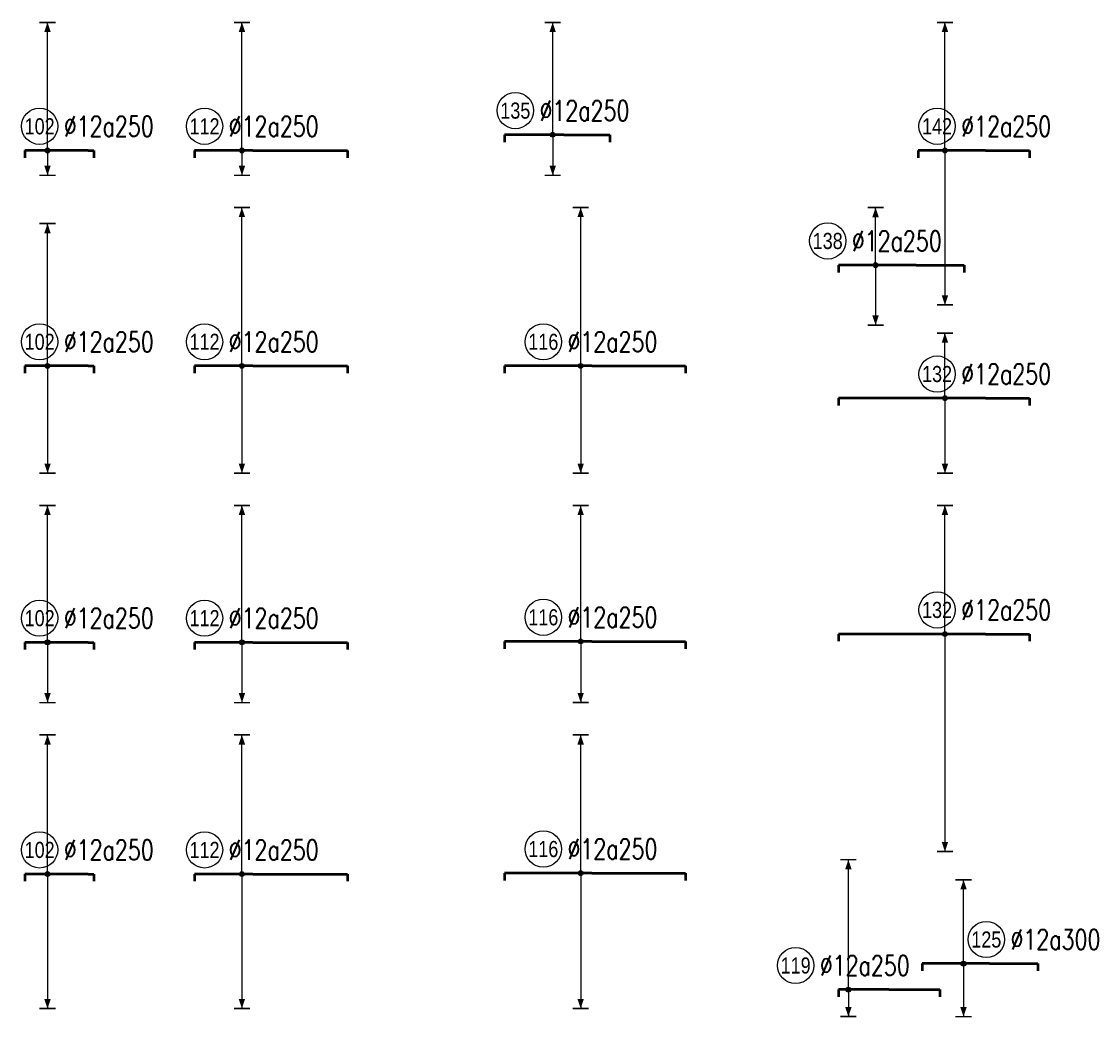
# Model space of a CAD drawing. Header units: millimetres. Extents: x -415354 to 883813, y -531490 to 486716.
# Drawn here: x 3350 to 30110, y -54620 to -29880 of the extents above; entities that cross this region are included whole.
import ezdxf
from ezdxf.enums import TextEntityAlignment as Align

# ---------------------------------------------------------------- set-up
doc = ezdxf.new("R2010")
doc.units = ezdxf.units.MM
doc.header["$MEASUREMENT"] = 0
for name, color, linetype, lineweight in [('NDC_S_DIM', 1, 'Continuous', 15), ('NDC_S_REBAR', 4, 'Continuous', 35), ('NDC_S_VN TEXT', 7, 'Continuous', 20)]:
    doc.layers.add(name, color=color, linetype=linetype, lineweight=lineweight)
doc.styles.add('ARIAL', font='arial.ttf', dxfattribs={"width": 0.8})
doc.styles.add('NDC_EN TXT', font='romans.shx', dxfattribs={"width": 0.8})

# ---------------------------------------------------------------- blocks, each defined once
blk = doc.blocks.new('*U188')
h = blk.add_hatch(color=6)
edge = h.paths.add_edge_path()
edge.add_arc((-5.03, 0), 0.3, 0, 360)
at = {"layer": 'NDC_S_DIM', "color": 8}
for q in [(-5.03, 15.91), (-5.03, -3.09)]:
    blk.add_line((-5.03, 0), q, dxfattribs=at)
for points in [[(-6.03, 15.91, 0.2, 0.2, 0), (-4.03, 15.91, 0, 0, 0)], [(-6.03, -3.09, 0.2, 0.2, 0), (-4.03, -3.09, 0, 0, 0)]]:
    blk.add_lwpolyline(points, format="xyseb", dxfattribs=at)
at = {"layer": 'NDC_S_DIM'}
blk.add_circle((-6.01, 3), 2.25, dxfattribs=at)
at = {"layer": 'NDC_S_DIM', "color": 6}
blk.add_circle((-5.03, 0), 0.3, dxfattribs=at)
at = {"layer": 'NDC_S_DIM', "color": 8}
for points in [[(-5.43, 14.71), (-5.03, 15.91), (-4.63, 14.71)], [(-5.43, -1.89), (-5.03, -3.09), (-4.63, -1.89)]]:
    blk.add_solid(points, dxfattribs=at)
at = {"layer": 'NDC_S_REBAR'}
for p, q in [((0, 0), (-7.86, 0)), ((-7.86, 0), (-7.86, -0.9)), ((0, 0), (0.74, 0)), ((0.74, 0), (0.74, -0.9)), ((-7.86, -0.9), (-7.86, -0.9)), ((0.74, -0.9), (0.74, -0.9))]:
    blk.add_line(p, q, dxfattribs=at)
at = {"layer": 'NDC_S_VN TEXT', "color": 3, "style": 'NDC_EN TXT', "width": 0.75}
blk.add_attdef('DKT', (-3.01, 1.75), '', height=2.5, dxfattribs=at)
at = {"layer": 'NDC_S_VN TEXT', "style": 'ARIAL', "width": 0.8}
blk.add_attdef('KHT', text='', height=2, dxfattribs=at).set_placement((-6.01, 3), align=Align.MIDDLE_CENTER)
blk = doc.blocks.new('*U187')
h = blk.add_hatch(color=6)
edge = h.paths.add_edge_path()
edge.add_arc((-1.37, 0), 0.3, 0, 360)
at = {"layer": 'NDC_S_DIM', "color": 8}
for q in [(-1.37, 15.91), (-1.37, -3.09)]:
    blk.add_line((-1.37, 0), q, dxfattribs=at)
for points in [[(-2.37, 15.91, 0.2, 0.2, 0), (-0.37, 15.91, 0, 0, 0)], [(-2.37, -3.09, 0.2, 0.2, 0), (-0.37, -3.09, 0, 0, 0)]]:
    blk.add_lwpolyline(points, format="xyseb", dxfattribs=at)
at = {"layer": 'NDC_S_DIM'}
blk.add_circle((-6.01, 3), 2.25, dxfattribs=at)
at = {"layer": 'NDC_S_DIM', "color": 6}
blk.add_circle((-1.37, 0), 0.3, dxfattribs=at)
at = {"layer": 'NDC_S_DIM', "color": 8}
for points in [[(-1.77, 14.71), (-1.37, 15.91), (-0.97, 14.71)], [(-1.77, -1.89), (-1.37, -3.09), (-0.97, -1.89)]]:
    blk.add_solid(points, dxfattribs=at)
at = {"layer": 'NDC_S_REBAR'}
for p, q in [((0, 0), (-7.25, 0)), ((-7.25, 0), (-7.25, -0.9)), ((0, 0), (11.75, 0)), ((11.75, 0), (11.75, -0.9)), ((-7.25, -0.9), (-7.25, -0.9)), ((11.75, -0.9), (11.75, -0.9))]:
    blk.add_line(p, q, dxfattribs=at)
at = {"layer": 'NDC_S_VN TEXT', "color": 3, "style": 'NDC_EN TXT', "width": 0.75}
blk.add_attdef('DKT', (-3.01, 1.75), '', height=2.5, dxfattribs=at)
at = {"layer": 'NDC_S_VN TEXT', "style": 'ARIAL', "width": 0.8}
blk.add_attdef('KHT', text='', height=2, dxfattribs=at).set_placement((-6.01, 3), align=Align.MIDDLE_CENTER)
blk = doc.blocks.new('*U189')
h = blk.add_hatch(color=6)
edge = h.paths.add_edge_path()
edge.add_arc((-1.37, 0), 0.3, 0, 360)
at = {"layer": 'NDC_S_DIM', "color": 8}
for q in [(-1.37, 13.96), (-1.37, -5.04)]:
    blk.add_line((-1.37, 0), q, dxfattribs=at)
for points in [[(-2.37, 13.96, 0.2, 0.2, 0), (-0.37, 13.96, 0, 0, 0)], [(-2.37, -5.04, 0.2, 0.2, 0), (-0.37, -5.04, 0, 0, 0)]]:
    blk.add_lwpolyline(points, format="xyseb", dxfattribs=at)
at = {"layer": 'NDC_S_DIM'}
blk.add_circle((-6.01, 3), 2.25, dxfattribs=at)
at = {"layer": 'NDC_S_DIM', "color": 6}
blk.add_circle((-1.37, 0), 0.3, dxfattribs=at)
at = {"layer": 'NDC_S_DIM', "color": 8}
for points in [[(-1.77, 12.76), (-1.37, 13.96), (-0.97, 12.76)], [(-1.77, -3.84), (-1.37, -5.04), (-0.97, -3.84)]]:
    blk.add_solid(points, dxfattribs=at)
at = {"layer": 'NDC_S_REBAR'}
for p, q in [((0, 0), (-7.36, 0)), ((-7.36, 0), (-7.36, -0.9)), ((0, 0), (5.74, 0)), ((5.74, 0), (5.74, -0.9)), ((-7.36, -0.9), (-7.36, -0.9)), ((5.74, -0.9), (5.74, -0.9))]:
    blk.add_line(p, q, dxfattribs=at)
at = {"layer": 'NDC_S_VN TEXT', "color": 3, "style": 'NDC_EN TXT', "width": 0.75}
blk.add_attdef('DKT', (-3.01, 1.75), '', height=2.5, dxfattribs=at)
at = {"layer": 'NDC_S_VN TEXT', "style": 'ARIAL', "width": 0.8}
blk.add_attdef('KHT', text='', height=2, dxfattribs=at).set_placement((-6.01, 3), align=Align.MIDDLE_CENTER)
blk = doc.blocks.new('*U192')
h = blk.add_hatch(color=6)
edge = h.paths.add_edge_path()
edge.add_arc((-5.03, 0), 0.3, 0, 360)
at = {"layer": 'NDC_S_DIM', "color": 8}
for q in [(-5.03, 15.91), (-5.03, -19.19)]:
    blk.add_line((-5.03, 0), q, dxfattribs=at)
for points in [[(-6.03, 15.91, 0.2, 0.2, 0), (-4.03, 15.91, 0, 0, 0)], [(-6.03, -19.19, 0.2, 0.2, 0), (-4.03, -19.19, 0, 0, 0)]]:
    blk.add_lwpolyline(points, format="xyseb", dxfattribs=at)
at = {"layer": 'NDC_S_DIM'}
blk.add_circle((-6.01, 3), 2.25, dxfattribs=at)
at = {"layer": 'NDC_S_DIM', "color": 6}
blk.add_circle((-5.03, 0), 0.3, dxfattribs=at)
at = {"layer": 'NDC_S_DIM', "color": 8}
for points in [[(-5.43, 14.71), (-5.03, 15.91), (-4.63, 14.71)], [(-5.43, -17.99), (-5.03, -19.19), (-4.63, -17.99)]]:
    blk.add_solid(points, dxfattribs=at)
at = {"layer": 'NDC_S_REBAR'}
for p, q in [((0, 0), (-8.36, 0)), ((-8.36, 0), (-8.36, -0.9)), ((0, 0), (5.47, 0)), ((5.47, 0), (5.47, -0.9)), ((-8.36, -0.9), (-8.36, -0.9)), ((5.47, -0.9), (5.47, -0.9))]:
    blk.add_line(p, q, dxfattribs=at)
at = {"layer": 'NDC_S_VN TEXT', "color": 3, "style": 'NDC_EN TXT', "width": 0.75}
blk.add_attdef('DKT', (-3.01, 1.75), '', height=2.5, dxfattribs=at)
at = {"layer": 'NDC_S_VN TEXT', "style": 'ARIAL', "width": 0.8}
blk.add_attdef('KHT', text='', height=2, dxfattribs=at).set_placement((-6.01, 3), align=Align.MIDDLE_CENTER)
blk = doc.blocks.new('*U199')
h = blk.add_hatch(color=6)
edge = h.paths.add_edge_path()
edge.add_arc((-5.03, 0), 0.3, 0, 360)
at = {"layer": 'NDC_S_DIM', "color": 8}
for q in [(-5.03, 17.68), (-5.03, -13.32)]:
    blk.add_line((-5.03, 0), q, dxfattribs=at)
for points in [[(-6.03, 17.68, 0.2, 0.2, 0), (-4.03, 17.68, 0, 0, 0)], [(-6.03, -13.32, 0.2, 0.2, 0), (-4.03, -13.32, 0, 0, 0)]]:
    blk.add_lwpolyline(points, format="xyseb", dxfattribs=at)
at = {"layer": 'NDC_S_DIM'}
blk.add_circle((-6.01, 3), 2.25, dxfattribs=at)
at = {"layer": 'NDC_S_DIM', "color": 6}
blk.add_circle((-5.03, 0), 0.3, dxfattribs=at)
at = {"layer": 'NDC_S_DIM', "color": 8}
for points in [[(-5.43, 16.48), (-5.03, 17.68), (-4.63, 16.48)], [(-5.43, -12.12), (-5.03, -13.32), (-4.63, -12.12)]]:
    blk.add_solid(points, dxfattribs=at)
at = {"layer": 'NDC_S_REBAR'}
for p, q in [((0, 0), (-7.86, 0)), ((-7.86, 0), (-7.86, -0.9)), ((0, 0), (0.74, 0)), ((0.74, 0), (0.74, -0.9)), ((-7.86, -0.9), (-7.86, -0.9)), ((0.74, -0.9), (0.74, -0.9))]:
    blk.add_line(p, q, dxfattribs=at)
at = {"layer": 'NDC_S_VN TEXT', "color": 3, "style": 'NDC_EN TXT', "width": 0.75}
blk.add_attdef('DKT', (-3.01, 1.75), '', height=2.5, dxfattribs=at)
at = {"layer": 'NDC_S_VN TEXT', "style": 'ARIAL', "width": 0.8}
blk.add_attdef('KHT', text='', height=2, dxfattribs=at).set_placement((-6.01, 3), align=Align.MIDDLE_CENTER)
blk = doc.blocks.new('*U201')
h = blk.add_hatch(color=6)
edge = h.paths.add_edge_path()
edge.add_arc((-1.37, 0), 0.3, 0, 360)
at = {"layer": 'NDC_S_DIM', "color": 8}
for q in [(-1.37, 19.68), (-1.37, -13.32)]:
    blk.add_line((-1.37, 0), q, dxfattribs=at)
for points in [[(-2.37, 19.68, 0.2, 0.2, 0), (-0.37, 19.68, 0, 0, 0)], [(-2.37, -13.32, 0.2, 0.2, 0), (-0.37, -13.32, 0, 0, 0)]]:
    blk.add_lwpolyline(points, format="xyseb", dxfattribs=at)
at = {"layer": 'NDC_S_DIM'}
blk.add_circle((-6.01, 3), 2.25, dxfattribs=at)
at = {"layer": 'NDC_S_DIM', "color": 6}
blk.add_circle((-1.37, 0), 0.3, dxfattribs=at)
at = {"layer": 'NDC_S_DIM', "color": 8}
for points in [[(-1.77, 18.48), (-1.37, 19.68), (-0.97, 18.48)], [(-1.77, -12.12), (-1.37, -13.32), (-0.97, -12.12)]]:
    blk.add_solid(points, dxfattribs=at)
at = {"layer": 'NDC_S_REBAR'}
for p, q in [((0, 0), (-7.25, 0)), ((-7.25, 0), (-7.25, -0.9)), ((0, 0), (11.75, 0)), ((11.75, 0), (11.75, -0.9)), ((-7.25, -0.9), (-7.25, -0.9)), ((11.75, -0.9), (11.75, -0.9))]:
    blk.add_line(p, q, dxfattribs=at)
at = {"layer": 'NDC_S_VN TEXT', "color": 3, "style": 'NDC_EN TXT', "width": 0.75}
blk.add_attdef('DKT', (-3.01, 1.75), '', height=2.5, dxfattribs=at)
at = {"layer": 'NDC_S_VN TEXT', "style": 'ARIAL', "width": 0.8}
blk.add_attdef('KHT', text='', height=2, dxfattribs=at).set_placement((-6.01, 3), align=Align.MIDDLE_CENTER)
blk = doc.blocks.new('*U203')
h = blk.add_hatch(color=6)
edge = h.paths.add_edge_path()
edge.add_arc((-1.37, 0), 0.3, 0, 360)
at = {"layer": 'NDC_S_DIM', "color": 8}
for q in [(-1.37, 19.68), (-1.37, -13.32)]:
    blk.add_line((-1.37, 0), q, dxfattribs=at)
for points in [[(-2.37, 19.68, 0.2, 0.2, 0), (-0.37, 19.68, 0, 0, 0)], [(-2.37, -13.32, 0.2, 0.2, 0), (-0.37, -13.32, 0, 0, 0)]]:
    blk.add_lwpolyline(points, format="xyseb", dxfattribs=at)
at = {"layer": 'NDC_S_DIM'}
blk.add_circle((-6.01, 3), 2.25, dxfattribs=at)
at = {"layer": 'NDC_S_DIM', "color": 6}
blk.add_circle((-1.37, 0), 0.3, dxfattribs=at)
at = {"layer": 'NDC_S_DIM', "color": 8}
for points in [[(-1.77, 18.48), (-1.37, 19.68), (-0.97, 18.48)], [(-1.77, -12.12), (-1.37, -13.32), (-0.97, -12.12)]]:
    blk.add_solid(points, dxfattribs=at)
at = {"layer": 'NDC_S_REBAR'}
for p, q in [((0, 0), (-10.84, 0)), ((-10.84, 0), (-10.84, -0.9)), ((0, 0), (11.66, 0)), ((11.66, 0), (11.66, -0.9)), ((-10.84, -0.9), (-10.84, -0.9)), ((11.66, -0.9), (11.66, -0.9))]:
    blk.add_line(p, q, dxfattribs=at)
at = {"layer": 'NDC_S_VN TEXT', "color": 3, "style": 'NDC_EN TXT', "width": 0.75}
blk.add_attdef('DKT', (-3.01, 1.75), '', height=2.5, dxfattribs=at)
at = {"layer": 'NDC_S_VN TEXT', "style": 'ARIAL', "width": 0.8}
blk.add_attdef('KHT', text='', height=2, dxfattribs=at).set_placement((-6.01, 3), align=Align.MIDDLE_CENTER)
blk = doc.blocks.new('*U205')
h = blk.add_hatch(color=6)
edge = h.paths.add_edge_path()
edge.add_arc((-5.03, 0), 0.3, 0, 360)
at = {"layer": 'NDC_S_DIM', "color": 8}
for q in [(-5.03, 8.08), (-5.03, -9.32)]:
    blk.add_line((-5.03, 0), q, dxfattribs=at)
for points in [[(-6.03, 8.08, 0.2, 0.2, 0), (-4.03, 8.08, 0, 0, 0)], [(-6.03, -9.32, 0.2, 0.2, 0), (-4.03, -9.32, 0, 0, 0)]]:
    blk.add_lwpolyline(points, format="xyseb", dxfattribs=at)
at = {"layer": 'NDC_S_DIM'}
blk.add_circle((-6.01, 3), 2.25, dxfattribs=at)
at = {"layer": 'NDC_S_DIM', "color": 6}
blk.add_circle((-5.03, 0), 0.3, dxfattribs=at)
at = {"layer": 'NDC_S_DIM', "color": 8}
for points in [[(-5.43, 6.88), (-5.03, 8.08), (-4.63, 6.88)], [(-5.43, -8.12), (-5.03, -9.32), (-4.63, -8.12)]]:
    blk.add_solid(points, dxfattribs=at)
at = {"layer": 'NDC_S_REBAR'}
for p, q in [((0, 0), (-18.26, 0)), ((-18.26, 0), (-18.26, -0.9)), ((0, 0), (5.47, 0)), ((5.47, 0), (5.47, -0.9)), ((-18.26, -0.9), (-18.26, -0.9)), ((5.47, -0.9), (5.47, -0.9))]:
    blk.add_line(p, q, dxfattribs=at)
at = {"layer": 'NDC_S_VN TEXT', "color": 3, "style": 'NDC_EN TXT', "width": 0.75}
blk.add_attdef('DKT', (-3.01, 1.75), '', height=2.5, dxfattribs=at)
at = {"layer": 'NDC_S_VN TEXT', "style": 'ARIAL', "width": 0.8}
blk.add_attdef('KHT', text='', height=2, dxfattribs=at).set_placement((-6.01, 3), align=Align.MIDDLE_CENTER)
blk = doc.blocks.new('*U216')
h = blk.add_hatch(color=6)
edge = h.paths.add_edge_path()
edge.add_arc((-5.03, 0), 0.3, 0, 360)
at = {"layer": 'NDC_S_DIM', "color": 8}
for q in [(-5.03, 17.01), (-5.03, -7.49)]:
    blk.add_line((-5.03, 0), q, dxfattribs=at)
for points in [[(-6.03, 17.01, 0.2, 0.2, 0), (-4.03, 17.01, 0, 0, 0)], [(-6.03, -7.49, 0.2, 0.2, 0), (-4.03, -7.49, 0, 0, 0)]]:
    blk.add_lwpolyline(points, format="xyseb", dxfattribs=at)
at = {"layer": 'NDC_S_DIM'}
blk.add_circle((-6.01, 3), 2.25, dxfattribs=at)
at = {"layer": 'NDC_S_DIM', "color": 6}
blk.add_circle((-5.03, 0), 0.3, dxfattribs=at)
at = {"layer": 'NDC_S_DIM', "color": 8}
for points in [[(-5.43, 15.81), (-5.03, 17.01), (-4.63, 15.81)], [(-5.43, -6.29), (-5.03, -7.49), (-4.63, -6.29)]]:
    blk.add_solid(points, dxfattribs=at)
at = {"layer": 'NDC_S_REBAR'}
for p, q in [((0, 0), (-7.86, 0)), ((-7.86, 0), (-7.86, -0.9)), ((0, 0), (0.74, 0)), ((0.74, 0), (0.74, -0.9)), ((-7.86, -0.9), (-7.86, -0.9)), ((0.74, -0.9), (0.74, -0.9))]:
    blk.add_line(p, q, dxfattribs=at)
at = {"layer": 'NDC_S_VN TEXT', "color": 3, "style": 'NDC_EN TXT', "width": 0.75}
blk.add_attdef('DKT', (-3.01, 1.75), '', height=2.5, dxfattribs=at)
at = {"layer": 'NDC_S_VN TEXT', "style": 'ARIAL', "width": 0.8}
blk.add_attdef('KHT', text='', height=2, dxfattribs=at).set_placement((-6.01, 3), align=Align.MIDDLE_CENTER)
blk = doc.blocks.new('*U217')
h = blk.add_hatch(color=6)
edge = h.paths.add_edge_path()
edge.add_arc((-1.37, 0), 0.3, 0, 360)
at = {"layer": 'NDC_S_DIM', "color": 8}
for q in [(-1.37, 17.01), (-1.37, -7.49)]:
    blk.add_line((-1.37, 0), q, dxfattribs=at)
for points in [[(-2.37, 17.01, 0.2, 0.2, 0), (-0.37, 17.01, 0, 0, 0)], [(-2.37, -7.49, 0.2, 0.2, 0), (-0.37, -7.49, 0, 0, 0)]]:
    blk.add_lwpolyline(points, format="xyseb", dxfattribs=at)
at = {"layer": 'NDC_S_DIM'}
blk.add_circle((-6.01, 3), 2.25, dxfattribs=at)
at = {"layer": 'NDC_S_DIM', "color": 6}
blk.add_circle((-1.37, 0), 0.3, dxfattribs=at)
at = {"layer": 'NDC_S_DIM', "color": 8}
for points in [[(-1.77, 15.81), (-1.37, 17.01), (-0.97, 15.81)], [(-1.77, -6.29), (-1.37, -7.49), (-0.97, -6.29)]]:
    blk.add_solid(points, dxfattribs=at)
at = {"layer": 'NDC_S_REBAR'}
for p, q in [((0, 0), (-7.25, 0)), ((-7.25, 0), (-7.25, -0.9)), ((0, 0), (11.75, 0)), ((11.75, 0), (11.75, -0.9)), ((-7.25, -0.9), (-7.25, -0.9)), ((11.75, -0.9), (11.75, -0.9))]:
    blk.add_line(p, q, dxfattribs=at)
at = {"layer": 'NDC_S_VN TEXT', "color": 3, "style": 'NDC_EN TXT', "width": 0.75}
blk.add_attdef('DKT', (-3.01, 1.75), '', height=2.5, dxfattribs=at)
at = {"layer": 'NDC_S_VN TEXT', "style": 'ARIAL', "width": 0.8}
blk.add_attdef('KHT', text='', height=2, dxfattribs=at).set_placement((-6.01, 3), align=Align.MIDDLE_CENTER)
blk = doc.blocks.new('*U218')
h = blk.add_hatch(color=6)
edge = h.paths.add_edge_path()
edge.add_arc((-1.37, 0), 0.3, 0, 360)
at = {"layer": 'NDC_S_DIM', "color": 8}
for q in [(-1.37, 16.9), (-1.37, -7.6)]:
    blk.add_line((-1.37, 0), q, dxfattribs=at)
for points in [[(-2.37, 16.9, 0.2, 0.2, 0), (-0.37, 16.9, 0, 0, 0)], [(-2.37, -7.6, 0.2, 0.2, 0), (-0.37, -7.6, 0, 0, 0)]]:
    blk.add_lwpolyline(points, format="xyseb", dxfattribs=at)
at = {"layer": 'NDC_S_DIM'}
blk.add_circle((-6.01, 3), 2.25, dxfattribs=at)
at = {"layer": 'NDC_S_DIM', "color": 6}
blk.add_circle((-1.37, 0), 0.3, dxfattribs=at)
at = {"layer": 'NDC_S_DIM', "color": 8}
for points in [[(-1.77, 15.7), (-1.37, 16.9), (-0.97, 15.7)], [(-1.77, -6.4), (-1.37, -7.6), (-0.97, -6.4)]]:
    blk.add_solid(points, dxfattribs=at)
at = {"layer": 'NDC_S_REBAR'}
for p, q in [((0, 0), (-10.84, 0)), ((-10.84, 0), (-10.84, -0.9)), ((0, 0), (11.66, 0)), ((11.66, 0), (11.66, -0.9)), ((-10.84, -0.9), (-10.84, -0.9)), ((11.66, -0.9), (11.66, -0.9))]:
    blk.add_line(p, q, dxfattribs=at)
at = {"layer": 'NDC_S_VN TEXT', "color": 3, "style": 'NDC_EN TXT', "width": 0.75}
blk.add_attdef('DKT', (-3.01, 1.75), '', height=2.5, dxfattribs=at)
at = {"layer": 'NDC_S_VN TEXT', "style": 'ARIAL', "width": 0.8}
blk.add_attdef('KHT', text='', height=2, dxfattribs=at).set_placement((-6.01, 3), align=Align.MIDDLE_CENTER)
blk = doc.blocks.new('*U219')
h = blk.add_hatch(color=6)
edge = h.paths.add_edge_path()
edge.add_arc((-5.03, 0), 0.3, 0, 360)
at = {"layer": 'NDC_S_DIM', "color": 8}
for q in [(-5.03, 15.98), (-5.03, -27.02)]:
    blk.add_line((-5.03, 0), q, dxfattribs=at)
for points in [[(-6.03, 15.98, 0.2, 0.2, 0), (-4.03, 15.98, 0, 0, 0)], [(-6.03, -27.02, 0.2, 0.2, 0), (-4.03, -27.02, 0, 0, 0)]]:
    blk.add_lwpolyline(points, format="xyseb", dxfattribs=at)
at = {"layer": 'NDC_S_DIM'}
blk.add_circle((-6.01, 3), 2.25, dxfattribs=at)
at = {"layer": 'NDC_S_DIM', "color": 6}
blk.add_circle((-5.03, 0), 0.3, dxfattribs=at)
at = {"layer": 'NDC_S_DIM', "color": 8}
for points in [[(-5.43, 14.78), (-5.03, 15.98), (-4.63, 14.78)], [(-5.43, -25.82), (-5.03, -27.02), (-4.63, -25.82)]]:
    blk.add_solid(points, dxfattribs=at)
at = {"layer": 'NDC_S_REBAR'}
for p, q in [((0, 0), (-18.26, 0)), ((-18.26, 0), (-18.26, -0.9)), ((0, 0), (5.47, 0)), ((5.47, 0), (5.47, -0.9)), ((-18.26, -0.9), (-18.26, -0.9)), ((5.47, -0.9), (5.47, -0.9))]:
    blk.add_line(p, q, dxfattribs=at)
at = {"layer": 'NDC_S_VN TEXT', "color": 3, "style": 'NDC_EN TXT', "width": 0.75}
blk.add_attdef('DKT', (-3.01, 1.75), '', height=2.5, dxfattribs=at)
at = {"layer": 'NDC_S_VN TEXT', "style": 'ARIAL', "width": 0.8}
blk.add_attdef('KHT', text='', height=2, dxfattribs=at).set_placement((-6.01, 3), align=Align.MIDDLE_CENTER)
blk = doc.blocks.new('*U223')
h = blk.add_hatch(color=6)
edge = h.paths.add_edge_path()
edge.add_arc((-5.03, 0), 0.3, 0, 360)
at = {"layer": 'NDC_S_DIM', "color": 8}
for q in [(-5.03, 17.29), (-5.03, -16.71)]:
    blk.add_line((-5.03, 0), q, dxfattribs=at)
for points in [[(-6.03, 17.29, 0.2, 0.2, 0), (-4.03, 17.29, 0, 0, 0)], [(-6.03, -16.71, 0.2, 0.2, 0), (-4.03, -16.71, 0, 0, 0)]]:
    blk.add_lwpolyline(points, format="xyseb", dxfattribs=at)
at = {"layer": 'NDC_S_DIM'}
blk.add_circle((-6.01, 3), 2.25, dxfattribs=at)
at = {"layer": 'NDC_S_DIM', "color": 6}
blk.add_circle((-5.03, 0), 0.3, dxfattribs=at)
at = {"layer": 'NDC_S_DIM', "color": 8}
for points in [[(-5.43, 16.09), (-5.03, 17.29), (-4.63, 16.09)], [(-5.43, -15.51), (-5.03, -16.71), (-4.63, -15.51)]]:
    blk.add_solid(points, dxfattribs=at)
at = {"layer": 'NDC_S_REBAR'}
for p, q in [((0, 0), (-7.86, 0)), ((-7.86, 0), (-7.86, -0.9)), ((0, 0), (0.74, 0)), ((0.74, 0), (0.74, -0.9)), ((-7.86, -0.9), (-7.86, -0.9)), ((0.74, -0.9), (0.74, -0.9))]:
    blk.add_line(p, q, dxfattribs=at)
at = {"layer": 'NDC_S_VN TEXT', "color": 3, "style": 'NDC_EN TXT', "width": 0.75}
blk.add_attdef('DKT', (-3.01, 1.75), '', height=2.5, dxfattribs=at)
at = {"layer": 'NDC_S_VN TEXT', "style": 'ARIAL', "width": 0.8}
blk.add_attdef('KHT', text='', height=2, dxfattribs=at).set_placement((-6.01, 3), align=Align.MIDDLE_CENTER)
blk = doc.blocks.new('*U224')
h = blk.add_hatch(color=6)
edge = h.paths.add_edge_path()
edge.add_arc((-1.37, 0), 0.3, 0, 360)
at = {"layer": 'NDC_S_DIM', "color": 8}
for q in [(-1.37, 17.29), (-1.37, -16.71)]:
    blk.add_line((-1.37, 0), q, dxfattribs=at)
for points in [[(-2.37, 17.29, 0.2, 0.2, 0), (-0.37, 17.29, 0, 0, 0)], [(-2.37, -16.71, 0.2, 0.2, 0), (-0.37, -16.71, 0, 0, 0)]]:
    blk.add_lwpolyline(points, format="xyseb", dxfattribs=at)
at = {"layer": 'NDC_S_DIM'}
blk.add_circle((-6.01, 3), 2.25, dxfattribs=at)
at = {"layer": 'NDC_S_DIM', "color": 6}
blk.add_circle((-1.37, 0), 0.3, dxfattribs=at)
at = {"layer": 'NDC_S_DIM', "color": 8}
for points in [[(-1.77, 16.09), (-1.37, 17.29), (-0.97, 16.09)], [(-1.77, -15.51), (-1.37, -16.71), (-0.97, -15.51)]]:
    blk.add_solid(points, dxfattribs=at)
at = {"layer": 'NDC_S_REBAR'}
for p, q in [((0, 0), (-7.25, 0)), ((-7.25, 0), (-7.25, -0.9)), ((0, 0), (11.75, 0)), ((11.75, 0), (11.75, -0.9)), ((-7.25, -0.9), (-7.25, -0.9)), ((11.75, -0.9), (11.75, -0.9))]:
    blk.add_line(p, q, dxfattribs=at)
at = {"layer": 'NDC_S_VN TEXT', "color": 3, "style": 'NDC_EN TXT', "width": 0.75}
blk.add_attdef('DKT', (-3.01, 1.75), '', height=2.5, dxfattribs=at)
at = {"layer": 'NDC_S_VN TEXT', "style": 'ARIAL', "width": 0.8}
blk.add_attdef('KHT', text='', height=2, dxfattribs=at).set_placement((-6.01, 3), align=Align.MIDDLE_CENTER)
blk = doc.blocks.new('*U225')
h = blk.add_hatch(color=6)
edge = h.paths.add_edge_path()
edge.add_arc((-1.37, 0), 0.3, 0, 360)
at = {"layer": 'NDC_S_DIM', "color": 8}
for q in [(-1.37, 17.18), (-1.37, -16.82)]:
    blk.add_line((-1.37, 0), q, dxfattribs=at)
for points in [[(-2.37, 17.18, 0.2, 0.2, 0), (-0.37, 17.18, 0, 0, 0)], [(-2.37, -16.82, 0.2, 0.2, 0), (-0.37, -16.82, 0, 0, 0)]]:
    blk.add_lwpolyline(points, format="xyseb", dxfattribs=at)
at = {"layer": 'NDC_S_DIM'}
blk.add_circle((-6.01, 3), 2.25, dxfattribs=at)
at = {"layer": 'NDC_S_DIM', "color": 6}
blk.add_circle((-1.37, 0), 0.3, dxfattribs=at)
at = {"layer": 'NDC_S_DIM', "color": 8}
for points in [[(-1.77, 15.98), (-1.37, 17.18), (-0.97, 15.98)], [(-1.77, -15.62), (-1.37, -16.82), (-0.97, -15.62)]]:
    blk.add_solid(points, dxfattribs=at)
at = {"layer": 'NDC_S_REBAR'}
for p, q in [((0, 0), (-10.84, 0)), ((-10.84, 0), (-10.84, -0.9)), ((0, 0), (11.66, 0)), ((11.66, 0), (11.66, -0.9)), ((-10.84, -0.9), (-10.84, -0.9)), ((11.66, -0.9), (11.66, -0.9))]:
    blk.add_line(p, q, dxfattribs=at)
at = {"layer": 'NDC_S_VN TEXT', "color": 3, "style": 'NDC_EN TXT', "width": 0.75}
blk.add_attdef('DKT', (-3.01, 1.75), '', height=2.5, dxfattribs=at)
at = {"layer": 'NDC_S_VN TEXT', "style": 'ARIAL', "width": 0.8}
blk.add_attdef('KHT', text='', height=2, dxfattribs=at).set_placement((-6.01, 3), align=Align.MIDDLE_CENTER)
blk = doc.blocks.new('*U226')
h = blk.add_hatch(color=6)
edge = h.paths.add_edge_path()
edge.add_arc((-5.03, 0), 0.3, 0, 360)
at = {"layer": 'NDC_S_DIM', "color": 8}
for q in [(-5.03, 16.15), (-5.03, -3.35)]:
    blk.add_line((-5.03, 0), q, dxfattribs=at)
for points in [[(-6.03, 16.15, 0.2, 0.2, 0), (-4.03, 16.15, 0, 0, 0)], [(-6.03, -3.35, 0.2, 0.2, 0), (-4.03, -3.35, 0, 0, 0)]]:
    blk.add_lwpolyline(points, format="xyseb", dxfattribs=at)
at = {"layer": 'NDC_S_DIM'}
blk.add_circle((-11.58, 3), 2.25, dxfattribs=at)
at = {"layer": 'NDC_S_DIM', "color": 6}
blk.add_circle((-5.03, 0), 0.3, dxfattribs=at)
at = {"layer": 'NDC_S_DIM', "color": 8}
for points in [[(-5.43, 14.95), (-5.03, 16.15), (-4.63, 14.95)], [(-5.43, -2.15), (-5.03, -3.35), (-4.63, -2.15)]]:
    blk.add_solid(points, dxfattribs=at)
at = {"layer": 'NDC_S_REBAR'}
for p, q in [((0, 0), (-6.26, 0)), ((-6.26, 0), (-6.26, -0.9)), ((0, 0), (6.32, 0)), ((6.32, 0), (6.32, -0.9)), ((-6.26, -0.9), (-6.26, -0.9)), ((6.32, -0.9), (6.32, -0.9))]:
    blk.add_line(p, q, dxfattribs=at)
at = {"layer": 'NDC_S_VN TEXT', "color": 3, "style": 'NDC_EN TXT', "width": 0.75}
blk.add_attdef('DKT', (-8.58, 1.75), '', height=2.5, dxfattribs=at)
at = {"layer": 'NDC_S_VN TEXT', "style": 'ARIAL', "width": 0.8}
blk.add_attdef('KHT', text='', height=2, dxfattribs=at).set_placement((-11.58, 3), align=Align.MIDDLE_CENTER)
blk = doc.blocks.new('*U245')
h = blk.add_hatch(color=6)
edge = h.paths.add_edge_path()
edge.add_arc((-3.22, 0), 0.3, 0, 360)
at = {"layer": 'NDC_S_DIM', "color": 8}
for q in [(-3.22, 10.42), (-3.22, -6.58)]:
    blk.add_line((-3.22, 0), q, dxfattribs=at)
for points in [[(-4.22, 10.42, 0.2, 0.2, 0), (-2.22, 10.42, 0, 0, 0)], [(-4.22, -6.58, 0.2, 0.2, 0), (-2.22, -6.58, 0, 0, 0)]]:
    blk.add_lwpolyline(points, format="xyseb", dxfattribs=at)
at = {"layer": 'NDC_S_DIM'}
blk.add_circle((-0.39, 3), 2.25, dxfattribs=at)
at = {"layer": 'NDC_S_DIM', "color": 6}
blk.add_circle((-3.22, 0), 0.3, dxfattribs=at)
at = {"layer": 'NDC_S_DIM', "color": 8}
for points in [[(-3.62, 9.22), (-3.22, 10.42), (-2.82, 9.22)], [(-3.62, -5.38), (-3.22, -6.58), (-2.82, -5.38)]]:
    blk.add_solid(points, dxfattribs=at)
at = {"layer": 'NDC_S_REBAR'}
for p, q in [((0, 0), (-8.36, 0)), ((-8.36, 0), (-8.36, -0.9)), ((0, 0), (5.99, 0)), ((5.99, 0), (5.99, -0.9)), ((-8.36, -0.9), (-8.36, -0.9)), ((5.99, -0.9), (5.99, -0.9))]:
    blk.add_line(p, q, dxfattribs=at)
at = {"layer": 'NDC_S_VN TEXT', "color": 3, "style": 'NDC_EN TXT', "width": 0.75}
blk.add_attdef('DKT', (2.61, 1.75), '', height=2.5, dxfattribs=at)
at = {"layer": 'NDC_S_VN TEXT', "style": 'ARIAL', "width": 0.8}
blk.add_attdef('KHT', text='', height=2, dxfattribs=at).set_placement((-0.39, 3), align=Align.MIDDLE_CENTER)
blk = doc.blocks.new('*U996')
h = blk.add_hatch(color=6)
edge = h.paths.add_edge_path()
edge.add_arc((-5.03, 0), 0.3, 0, 360)
at = {"layer": 'NDC_S_DIM', "color": 8}
for q in [(-5.03, 7.15), (-5.03, -7.45)]:
    blk.add_line((-5.03, 0), q, dxfattribs=at)
for points in [[(-6.03, 7.15, 0.2, 0.2, 0), (-4.03, 7.15, 0, 0, 0)], [(-6.03, -7.45, 0.2, 0.2, 0), (-4.03, -7.45, 0, 0, 0)]]:
    blk.add_lwpolyline(points, format="xyseb", dxfattribs=at)
at = {"layer": 'NDC_S_DIM'}
blk.add_circle((-10.98, 3), 2.25, dxfattribs=at)
at = {"layer": 'NDC_S_DIM', "color": 6}
blk.add_circle((-5.03, 0), 0.3, dxfattribs=at)
at = {"layer": 'NDC_S_DIM', "color": 8}
for points in [[(-5.43, 5.95), (-5.03, 7.15), (-4.63, 5.95)], [(-5.43, -6.25), (-5.03, -7.45), (-4.63, -6.25)]]:
    blk.add_solid(points, dxfattribs=at)
at = {"layer": 'NDC_S_REBAR'}
for p, q in [((0, 0), (-9.64, 0)), ((-9.64, 0), (-9.64, -0.9)), ((0, 0), (5.99, 0)), ((5.99, 0), (5.99, -0.9)), ((-9.64, -0.9), (-9.64, -0.9)), ((5.99, -0.9), (5.99, -0.9))]:
    blk.add_line(p, q, dxfattribs=at)
at = {"layer": 'NDC_S_VN TEXT', "color": 3, "style": 'NDC_EN TXT', "width": 0.75}
blk.add_attdef('DKT', (-7.98, 1.75), '', height=2.5, dxfattribs=at)
at = {"layer": 'NDC_S_VN TEXT', "style": 'ARIAL', "width": 0.8}
blk.add_attdef('KHT', text='', height=2, dxfattribs=at).set_placement((-10.98, 3), align=Align.MIDDLE_CENTER)

msp = doc.modelspace()

# ---------------------------------------------------------------- block references
at = {"xscale": 200, "yscale": 200, "zscale": 200}
for name, p, values in [('*U188', (5001.9, -33082.4), {'KHT': '102', 'DKT': '%%C12a250'}), ('*U187', (9100, -33082.4), {'KHT': '112', 'DKT': '%%c12a250'}), ('*U189', (16822.3, -32692.5), {'KHT': '135', 'DKT': '%%c12a250'}), ('*U192', (27301.9, -33082.4), {'KHT': '142', 'DKT': '%%c12a250'}), ('*U201', (9100, -38435.2), {'KHT': '112', 'DKT': '%%c12a250'}), ('*U203', (17517.9, -38435.2), {'KHT': '116', 'DKT': '%%c12a250'}), ('*U996', (25578, -35930.5), {'KHT': '138', 'DKT': '%%c12a250'}), ('*U199', (5001.9, -38435.2), {'KHT': '102', 'DKT': '%%C12a250'}), ('*U205', (27301.9, -39236.2), {'KHT': '132', 'DKT': '%%c12a250'}), ('*U216', (5001.9, -45301.5), {'KHT': '102', 'DKT': '%%C12a250'}), ('*U217', (9100, -45301.5), {'KHT': '112', 'DKT': '%%c12a250'}), ('*U218', (17517.9, -45279.1), {'KHT': '116', 'DKT': '%%c12a250'}), ('*U219', (27301.9, -45096.3), {'KHT': '132', 'DKT': '%%c12a250'}), ('*U223', (5001.9, -51058.1), {'KHT': '102', 'DKT': '%%C12a250'}), ('*U224', (9100, -51058.1), {'KHT': '112', 'DKT': '%%c12a250'}), ('*U225', (17517.9, -51035.7), {'KHT': '116', 'DKT': '%%c12a250'}), ('*U226', (24901.9, -53929.6), {'KHT': '119', 'DKT': '%%c12a250'}), ('*U245', (27401.9, -53283.8), {'KHT': '125', 'DKT': '%%c12a300'})]:
    msp.add_blockref(name, p, dxfattribs=at).add_auto_attribs(values)

doc.saveas('drawing.dxf')
